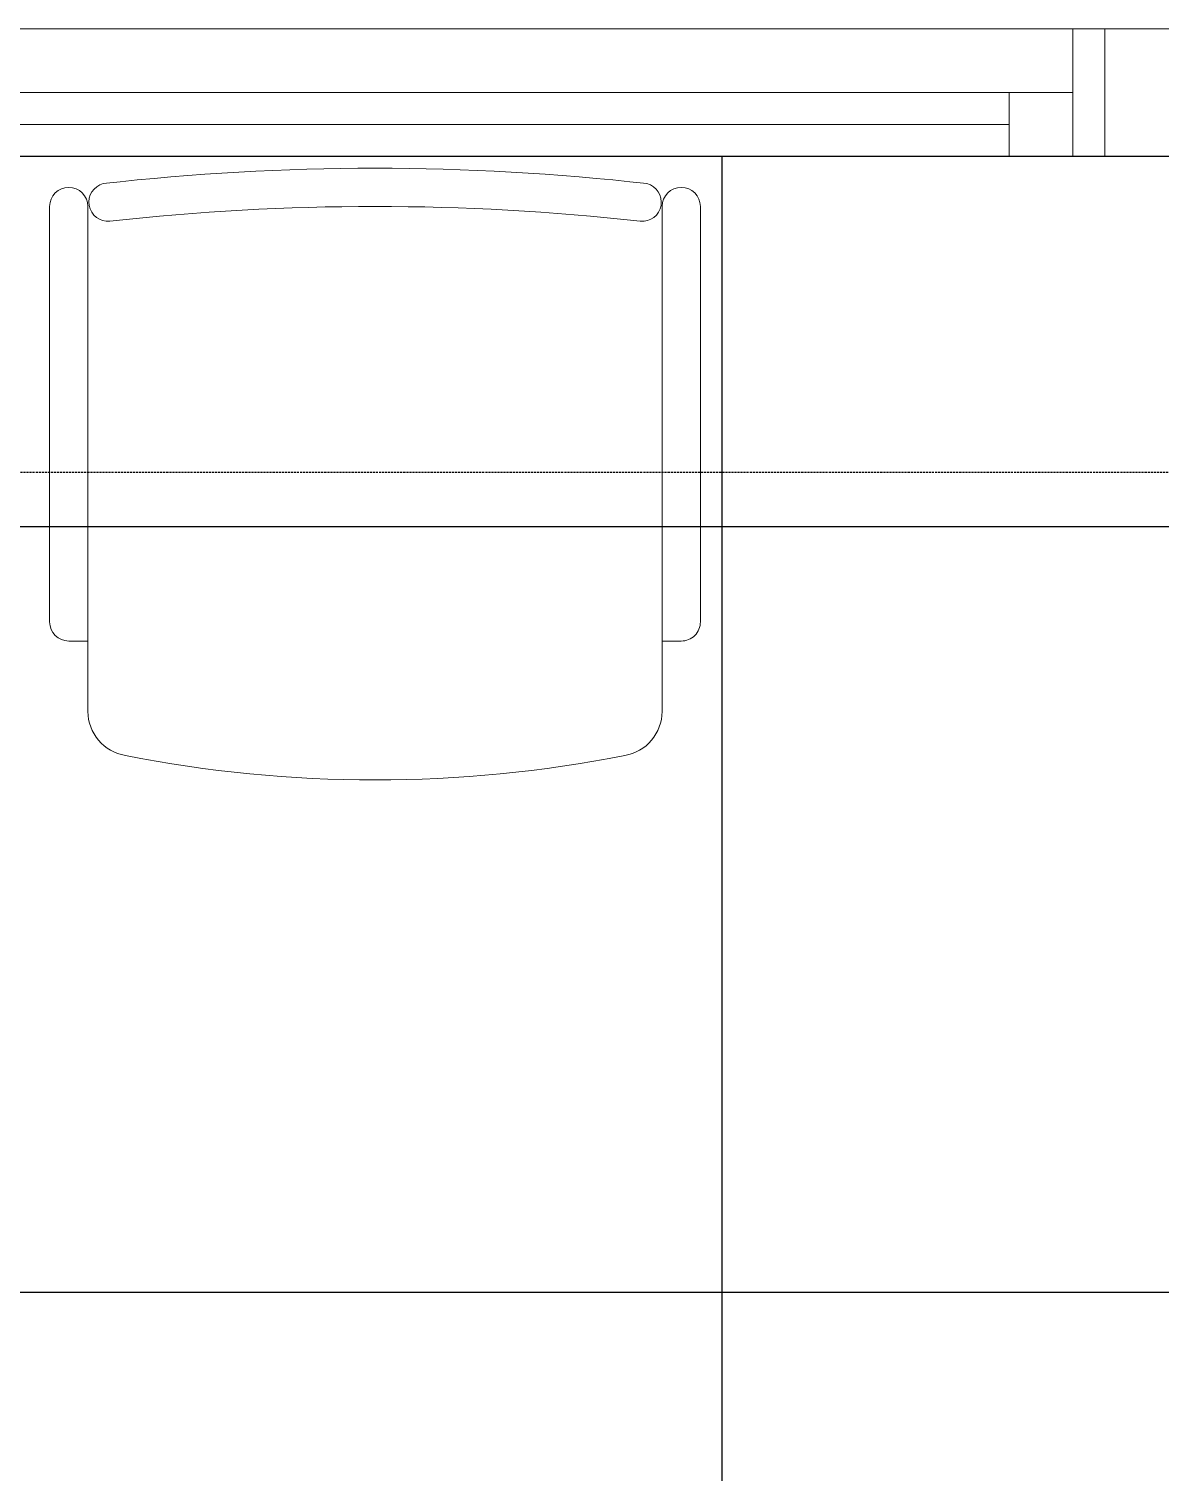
# Model space of a CAD drawing. Extents: x -178977 to 231842, y -29287 to 19916.
# Drawn here: x 40433 to 41319, y -3841 to -2710 of the extents above; entities that cross this region are included whole.
import ezdxf

# ---------------------------------------------------------------- set-up
doc = ezdxf.new("R2010")
doc.units = 0
doc.header["$LTSCALE"] = 0.25
doc.linetypes.add('DASHDOT', pattern=[25.4, 12.7, -6.35, 0, -6.35])
doc.linetypes.add('HIDDEN', pattern=[9.525, 6.35, -3.175])
for name, color, linetype, lineweight in [('01-First Floor-FUR$0$Aluminum', 251, 'Continuous', 5), ('01-First Floor-FUR$0$LOADING', 253, 'Continuous', 5), ('01-First Floor-FUR$0$Walls', 251, 'Continuous', 5), ('E-LITE-CLNG-CNDT', 6, 'DASHDOT', 35), ('E-POWR-FLOR-CNDT', 6, 'HIDDEN', 25)]:
    doc.layers.add(name, color=color, linetype=linetype, lineweight=lineweight)
doc.layers.add('01-First Floor-FUR$0$FALSE CEILING', color=251, linetype='Continuous')

# ---------------------------------------------------------------- blocks, each defined once
blk = doc.blocks.new('01-First Floor-FUR$0$GF21016-P')
at = {"layer": '01-First Floor-FUR$0$LOADING', "extrusion": (-1.24384e-09, -1.20261e-09, -1)}
for p, q in [((0.0128, 0.0179), (0.0128, 0.4136)), ((0.4628, 0.0179), (0.4628, 0.4136)), ((-0.0022, 0.3585), (0.0128, 0.3585)), ((0.4778, 0.3585), (0.4628, 0.3585)), ((-0.0172, 0.0179), (-0.0172, 0.3435)), ((0.4928, 0.0179), (0.4928, 0.3435)), ((0.4778, 0.0029), (0.4778, 0.0029))]:
    blk.add_line(p, q, dxfattribs=at)
for centre, radius, start, end in [((-0.2378, -0.5362), 1.0036, 78.7568, 101.2432), ((-0.0478, 0.4136), 0.035, 0, 80.6557), ((-0.4278, 0.4136), 0.035, 99.3443, 180), ((0.0022, 0.3435), 0.015, 0, 90), ((-0.4778, 0.3435), 0.015, 90, 180), ((-0.0284, 0.0145), 0.015, 284.3864, 95.5209), ((-0.2378, 1.8928), 1.8749, 263.6341, 276.3659), ((-0.4471, 0.0145), 0.015, 84.4791, 255.6136), ((0.0022, 0.0179), 0.015, 270, 0), ((0.0022, 0.0179), 0.015, 180, 270), ((-0.4778, 0.0179), 0.015, 270, 0), ((-0.4778, 0.0179), 0.015, 180, 270), ((-0.2378, 1.8734), 1.8855, 263.5119, 276.4881)]:
    blk.add_arc(centre, radius, start, end, dxfattribs=at)
blk = doc.blocks.new('01-First Floor-FUR$0$A$C37be4daf')
at = {"layer": '01-First Floor-FUR$0$Aluminum'}
for p, q in [((1416, 598.2), (216, 598.2)), ((241, 498.2), (241, 598.2)), ((291, 548.2), (291, 598.2)), ((1341, 548.2), (1341, 598.2)), ((1391, 498.2), (1391, 598.2)), ((291, 573.2), (1341, 573.2)), ((1391, 548.2), (241, 548.2)), ((1416, 498.2), (216, 498.2))]:
    blk.add_line(p, q, dxfattribs=at)
at = {"layer": '01-First Floor-FUR$0$Walls'}
for p, q in [((216, 498.2), (216, 598.2)), ((1416, 498.2), (1416, 598.2))]:
    blk.add_line(p, q, dxfattribs=at)
blk = doc.blocks.new('01-First Floor-FUR')
at = {"layer": '01-First Floor-FUR$0$FALSE CEILING', "linetype": 'Continuous'}
for p, q in [((40976, -6100), (40976, -2810)), ((38576, -3100), (42776, -3100)), ((38576, -3700), (42776, -3700))]:
    blk.add_line(p, q, dxfattribs=at)
at = {"layer": '01-First Floor-FUR$0$FALSE CEILING'}
blk.add_lwpolyline([(38576, -6100), (42776, -6100), (42776, -2810), (38576, -2810)], close=True, dxfattribs=at)
at = {"layer": '01-First Floor-FUR$0$Walls'}
for p, q in [((42876, -2710), (34876, -2710)), ((38576, -2810), (42776, -2810))]:
    blk.add_line(p, q, dxfattribs=at)
at = {"rotation": 180}
blk.add_blockref('01-First Floor-FUR$0$A$C37be4daf', (41492, -2211.8), dxfattribs=at)
at = {"layer": '01-First Floor-FUR$0$LOADING', "extrusion": (2.67577e-11, -8.17196e-07, -1), "xscale": -1000, "yscale": 999.9999999999999, "zscale": 999.9999999999999, "rotation": 180.0000251128832}
blk.add_blockref('01-First Floor-FUR$0$GF21016-P', (-40941.8, -2831.3, 0.1), dxfattribs=at)

msp = doc.modelspace()

# ---------------------------------------------------------------- linework, layer by layer
at = {"layer": 'E-POWR-FLOR-CNDT'}
msp.add_lwpolyline([(40269.1, -2933.7), (40392.8, -3057.5), (42061.3, -3057.5, -0.414214), (42136.3, -3132.5), (42136.3, -6711.2, 0.414214), (42211.3, -6786.2), (42488, -6786.2, -0.194233), (42540, -6807.2), (42652.3, -6915.4)], format="xyb", dxfattribs=at)

# ---------------------------------------------------------------- block references
at = {"layer": 'E-LITE-CLNG-CNDT'}
msp.add_blockref('01-First Floor-FUR', (0, 0), dxfattribs=at)

doc.saveas('drawing.dxf')
